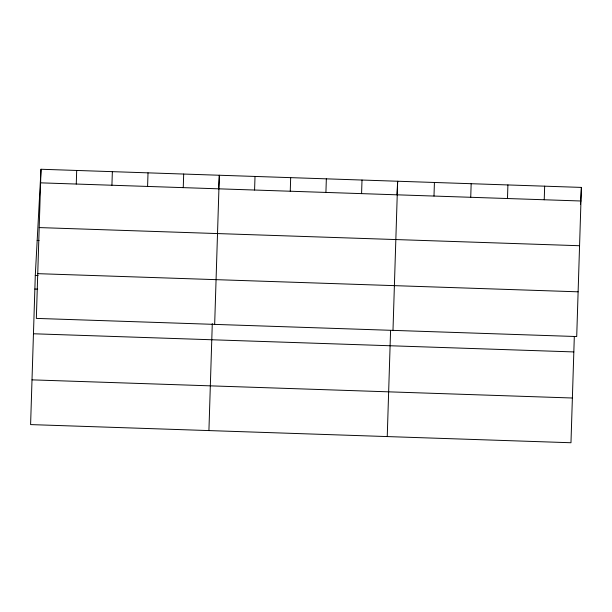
<?xml version="1.0" encoding="UTF-8"?>
<svg xmlns="http://www.w3.org/2000/svg" width="612" height="612" viewBox="0 0 612 612"><rect width="100%" height="100%" fill="white"/><g stroke="black" fill="none" stroke-linecap="round" stroke-linejoin="round"><path stroke-width="0.92" d="M41.027 169.256L36.337 318.401L576.711 336.546L581.4 187.41L41.027 169.256L35.289 275.454L30.6 424.59L570.973 442.744L574.308 336.692M76.263 184.044L76.691 170.457M111.927 185.237L112.356 171.651M147.591 186.438L148.02 172.852M183.256 187.639L183.684 174.045M208.922 430.58L212.287 323.58M214.667 324.391L219.348 175.246L218.576 189.621M254.584 190.034L255.013 176.447M290.256 191.227L290.677 177.641M325.921 192.428L326.341 178.842M361.585 193.621L362.006 180.035M387.243 436.57L390.578 330.518M392.988 330.381L397.67 181.236L396.943 194.715M433.992 196.054L434.421 182.468M470.735 197.293L471.163 183.707M507.486 198.525L507.906 184.939M544.229 199.757L544.657 186.17M580.474 204.477L581.4 187.41M40.599 182.843L580.972 200.996M39.191 227.58L579.564 245.726M37.179 240.409L39.061 240.47M37.745 273.663L578.118 291.817M35.289 275.454L38.105 275.545M34.861 289.04L37.676 289.132M33.453 333.769L573.827 351.923M32.008 379.861L572.381 398.007"/></g></svg>
